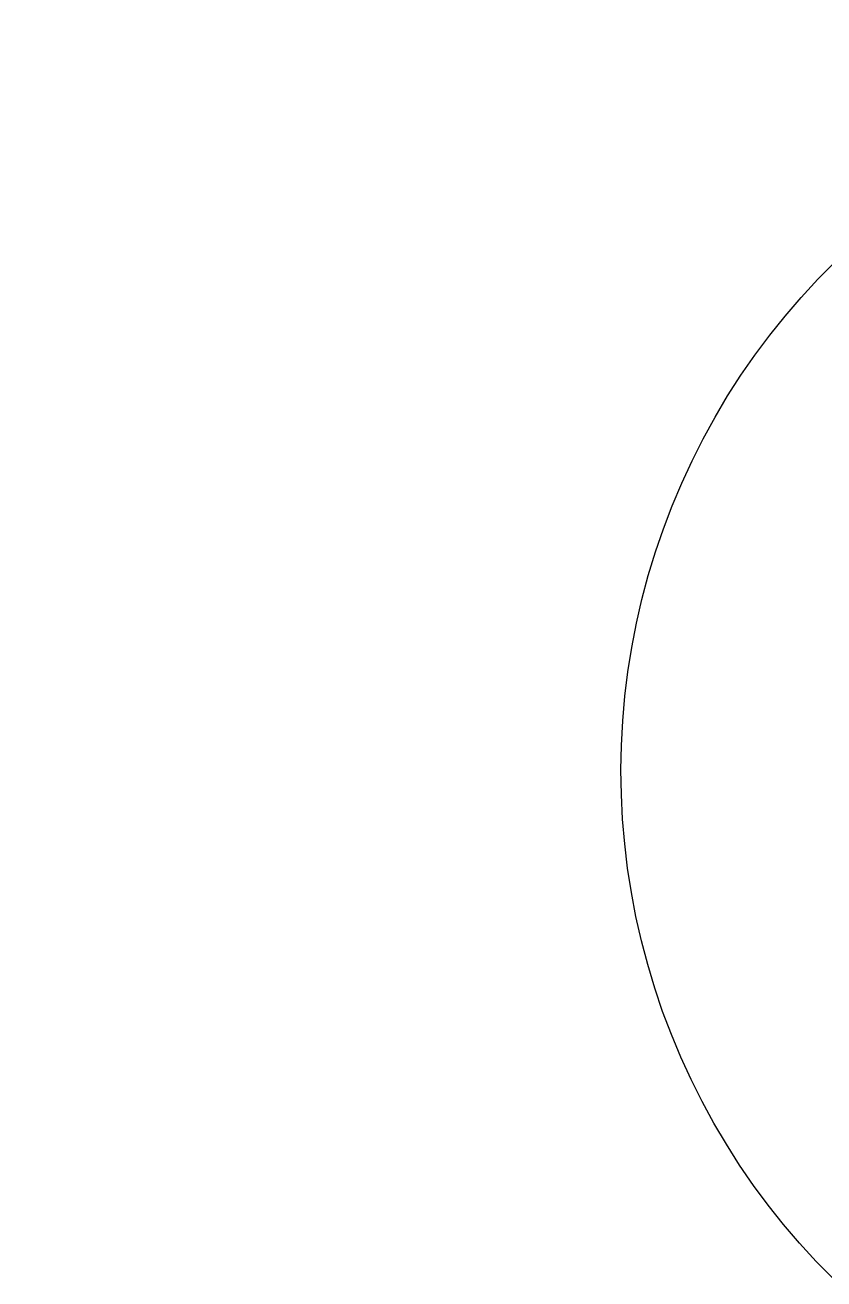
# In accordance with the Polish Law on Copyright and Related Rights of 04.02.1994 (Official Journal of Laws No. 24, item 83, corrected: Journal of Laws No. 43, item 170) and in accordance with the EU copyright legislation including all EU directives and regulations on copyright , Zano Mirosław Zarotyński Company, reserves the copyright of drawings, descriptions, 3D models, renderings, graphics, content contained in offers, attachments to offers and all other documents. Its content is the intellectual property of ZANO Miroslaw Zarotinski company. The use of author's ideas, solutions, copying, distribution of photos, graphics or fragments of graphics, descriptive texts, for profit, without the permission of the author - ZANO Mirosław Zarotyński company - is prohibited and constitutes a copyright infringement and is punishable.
# Model space of a CAD drawing. Header units: millimetres. Extents: x 311 to 4068, y 1050 to 3803.
# Drawn here: x 405.4 to 469, y 1212.2 to 1311.9 of the extents above; entities that cross this region are included whole.
import ezdxf

# ---------------------------------------------------------------- set-up
doc = ezdxf.new("R2010")
doc.units = ezdxf.units.MM
doc.layers.add('ZANO_R', color=7, linetype='Continuous', lineweight=0)
doc.layers.add('ZANO_W', color=1, linetype='Continuous', lineweight=0)
doc.styles.get("Standard").update_dxf_attribs({"font": 'ARIALUNI.TTF'})
doc.dimstyles.new('pl i ang', dxfattribs={"dimtxt": 50, "dimasz": 50, "dimexe": 1.25, "dimexo": 0.625, "dimgap": 10, "dimtad": 1, "dimtoh": 1, "dimtxsty": 'Standard', "dimcen": 2.5, "dimclrd": 1, "dimclre": 1, "dimclrt": 1, "dimadec": 0, "dimazin": 0, "dimtfac": 1, "dimtmove": 0, "dimatfit": 3, "dimfxl": 1, "dimarcsym": 1})

# ---------------------------------------------------------------- blocks, each defined once
blk = doc.blocks.new('*D394')
at = {"layer": 'ZANO_W', "color": 1, "lineweight": -2}
for p, q in [((485.429, 1262.568), (485.429, 1331.715)), ((533.727, 1262.652), (533.727, 1331.715)), ((445.429, 1321.715), (405.429, 1321.715)), ((485.429, 1321.715), (533.727, 1321.715)), ((573.727, 1321.715), (613.727, 1321.715))]:
    blk.add_line(p, q, dxfattribs=at)
at = {"layer": 'ZANO_W', "color": 1}
for points in [[(445.429, 1315.049), (445.429, 1328.382), (485.429, 1321.715)], [(573.727, 1328.382), (573.727, 1315.049), (533.727, 1321.715)]]:
    blk.add_solid(points, dxfattribs=at)
at = {"layer": 'ZANO_W', "color": 1, "insert": (533.209, 1397.588), "char_height": 40, "attachment_point": 5}
blk.add_mtext('48', dxfattribs=at)

msp = doc.modelspace()

# ---------------------------------------------------------------- linework, layer by layer
at = {"layer": 'ZANO_R'}
for p, q in [((468.5, 1291.703), (469.875, 1293.097)), ((467.174, 1290.262), (468.5, 1291.703)), ((465.898, 1288.776), (467.174, 1290.262)), ((464.674, 1287.246), (465.898, 1288.776)), ((463.504, 1285.676), (464.674, 1287.246)), ((462.389, 1284.066), (463.504, 1285.676)), ((461.33, 1282.418), (462.389, 1284.066)), ((460.328, 1280.735), (461.33, 1282.418)), ((459.385, 1279.018), (460.328, 1280.735)), ((458.502, 1277.27), (459.385, 1279.018)), ((457.68, 1275.492), (458.502, 1277.27)), ((456.92, 1273.687), (457.68, 1275.492)), ((456.222, 1271.857), (456.92, 1273.687)), ((455.588, 1270.004), (456.222, 1271.857)), ((455.018, 1268.13), (455.588, 1270.004)), ((454.514, 1266.238), (455.018, 1268.13)), ((454.075, 1264.329), (454.514, 1266.238)), ((453.702, 1262.406), (454.075, 1264.329)), ((453.396, 1260.471), (453.702, 1262.406)), ((453.156, 1258.528), (453.396, 1260.471)), ((452.984, 1256.576), (453.156, 1258.528)), ((452.88, 1254.621), (452.984, 1256.576)), ((452.843, 1252.662), (452.88, 1254.621)), ((452.873, 1250.704), (452.843, 1252.662)), ((452.971, 1248.748), (452.873, 1250.704)), ((453.137, 1246.796), (452.971, 1248.748)), ((453.37, 1244.852), (453.137, 1246.796)), ((453.67, 1242.916), (453.37, 1244.852)), ((454.036, 1240.992), (453.67, 1242.916)), ((454.469, 1239.082), (454.036, 1240.992)), ((454.967, 1237.188), (454.469, 1239.082)), ((455.53, 1235.312), (454.967, 1237.188)), ((456.158, 1233.457), (455.53, 1235.312)), ((456.85, 1231.624), (456.158, 1233.457)), ((457.604, 1229.817), (456.85, 1231.624)), ((458.42, 1228.036), (457.604, 1229.817)), ((459.297, 1226.285), (458.42, 1228.036)), ((460.235, 1224.565), (459.297, 1226.285)), ((461.231, 1222.879), (460.235, 1224.565)), ((462.284, 1221.228), (461.231, 1222.879)), ((463.394, 1219.614), (462.284, 1221.228)), ((464.559, 1218.039), (463.394, 1219.614)), ((465.778, 1216.506), (464.559, 1218.039)), ((467.048, 1215.016), (465.778, 1216.506)), ((468.37, 1213.57), (467.048, 1215.016)), ((469.741, 1212.171), (468.37, 1213.57))]:
    msp.add_line(p, q, dxfattribs=at)

# ---------------------------------------------------------------- dimensions: what is measured, and where the dimension line sits
at = {"layer": 'ZANO_W'}
dim = msp.add_linear_dim(base=(533.727, 1321.715), p1=(485.429, 1252.568), p2=(533.727, 1252.652), dimstyle='pl i ang', override={"dimtxt": 40, "dimasz": 40, "dimexe": 10, "dimexo": 10, "dimtoh": 0, "dimdec": 0, "dimtdec": 0, "dimtmove": 1}, dxfattribs=at)
dim.commit()
dim.dimension.update_dxf_attribs({"geometry": '*D394', "text_midpoint": (533.209, 1397.588)})

doc.saveas('drawing.dxf')
